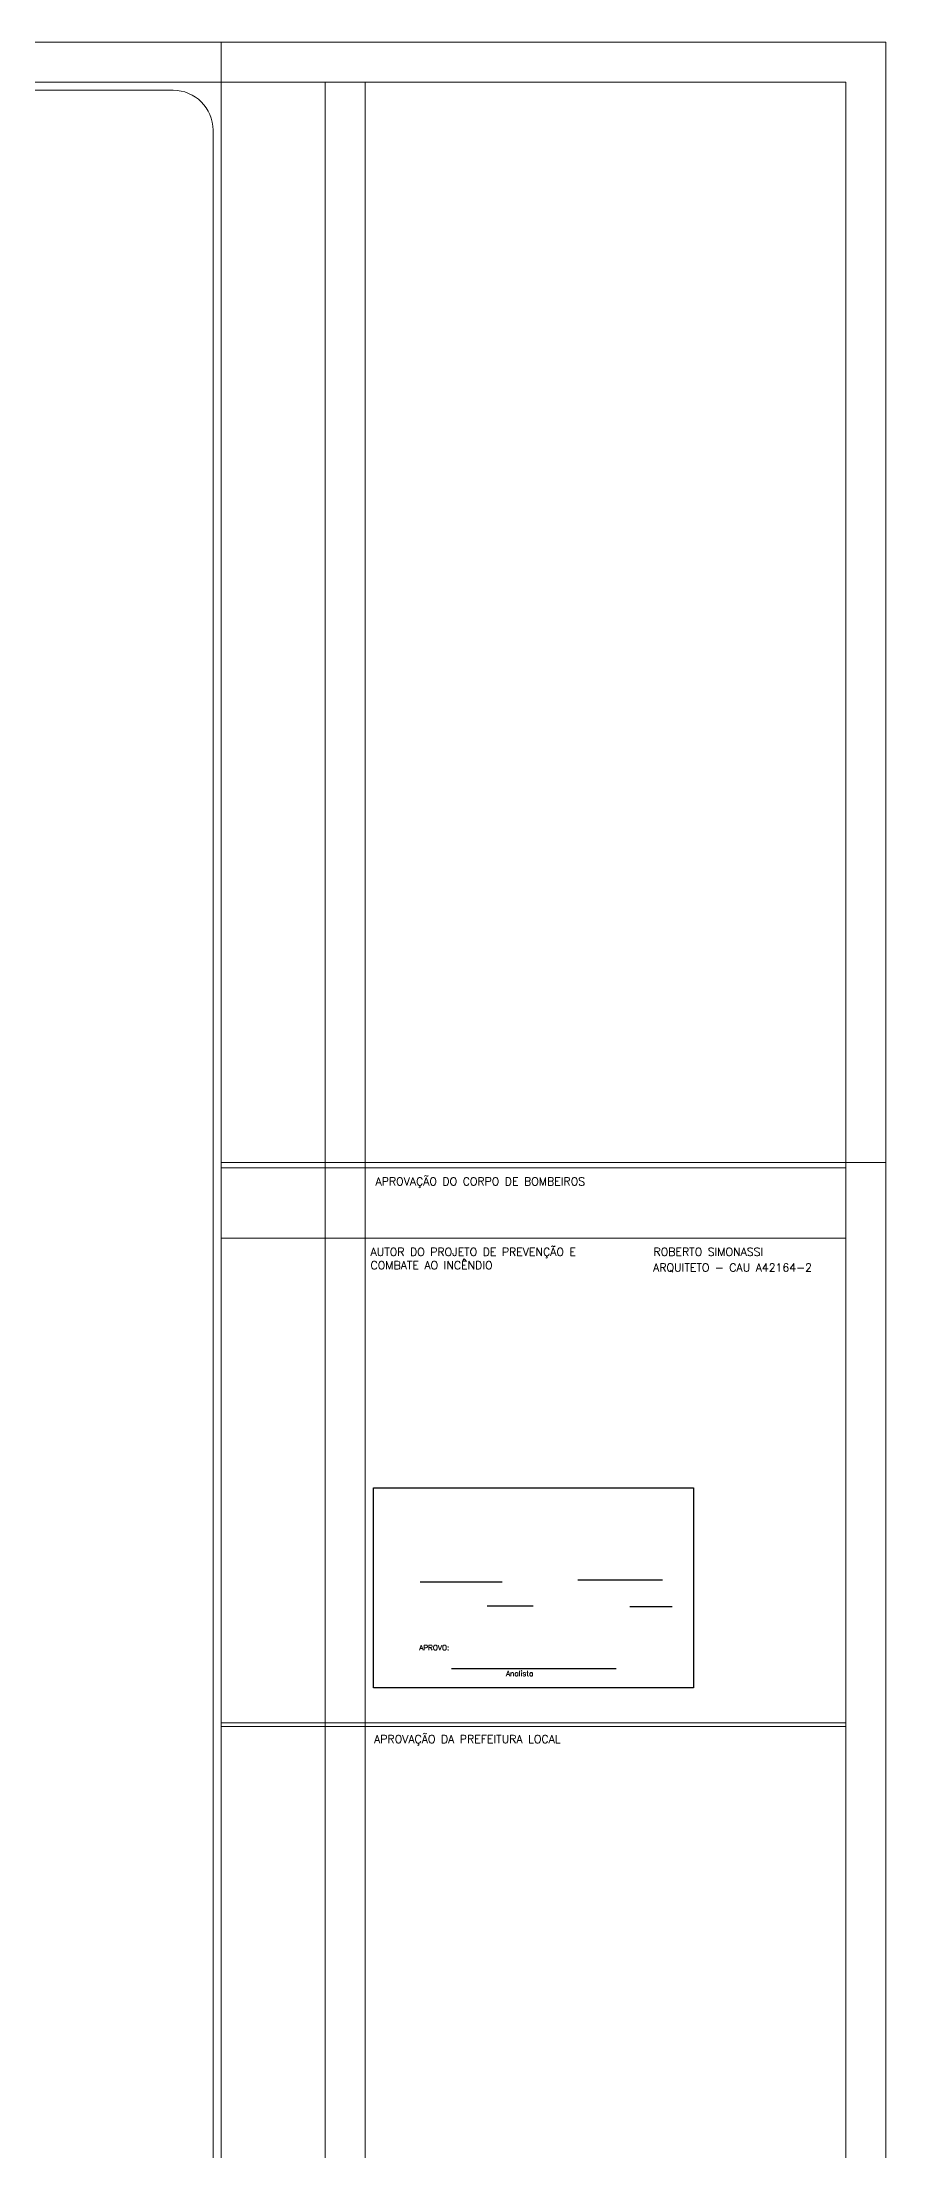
# Model space of a CAD drawing. Header units: millimetres. Extents: x 521 to 1055, y 261 to 520.
# Drawn here: x 761.1 to 782.2, y 292.6 to 345.3 of the extents above; entities that cross this region are included whole.
import ezdxf

# ---------------------------------------------------------------- set-up
doc = ezdxf.new("R2010")
doc.units = ezdxf.units.MM
doc.layers.add('0.1', color=8, linetype='Continuous', lineweight=13)
doc.layers.add('ppci', color=8, linetype='Continuous')
doc.styles.add('ROMANS', font='romans')
doc.styles.add('tEXTO', font='romans.shx', dxfattribs={"height": 1})

msp = doc.modelspace()

# ---------------------------------------------------------------- linework, layer by layer
at = {"layer": '0.1', "color": 8}
for p, q in [((765.5480460972876, 345.3209285937377), (765.5480460972876, 261.3209284126439)), ((768.1480461028937, 344.3209285915813), (768.1480461028937, 268.320928427735)), ((769.1480461050494, 344.3209285915813), (769.1480461050494, 268.320928427735)), ((765.5480460972876, 317.320928533373), (781.1680461309652, 317.320928533373)), ((781.1680461309652, 317.320928533373), (782.1680461331209, 317.320928533373)), ((781.1680461309652, 317.320928533373), (782.1680461331209, 317.320928533373)), ((765.5480460972876, 317.193310284777), (781.1680461309652, 317.193310284777)), ((765.5480460972802, 315.4309283248278), (781.1680461309567, 315.4309283248277)), ((765.5480460972876, 303.3209285031907), (781.1680461309652, 303.3209285031907)), ((765.5480460972876, 303.229501027135), (781.1680461309652, 303.2295010271359))]:
    msp.add_line(p, q, dxfattribs=at)
for points in [[(782.1680461331209, 345.3209285937377), (655.9636537293854, 345.3209285937377), (655.9636537293854, 261.3209284126439), (782.1680461331209, 261.3209284126439)], [(658.4636537347753, 262.3209284147995), (658.4636537347753, 344.3209285915813), (781.1680461309652, 344.3209285915813), (781.1680461309652, 262.3209284147995)]]:
    msp.add_lwpolyline(points, close=True, dxfattribs=at)
msp.add_lwpolyline([(765.3480460968563, 343.120928588995, 0.414213562373095), (764.3480460947003, 344.1209285911507), (659.6636537373626, 344.1209285911507, 0.414213562373095), (658.6636537352067, 343.120928588995), (658.6636537352067, 269.5209284303222, 0.4142135623730948), (659.6636537373626, 268.5209284281664), (764.3480460947003, 268.5209284281664, 0.414213562373095), (765.3480460968563, 269.5209284303222)], format="xyb", close=True, dxfattribs=at)
at = {"layer": 'ppci', "color": 10, "linetype": 'Continuous'}
for p, q in [((769.3580461141186, 309.1979667332074), (777.3580461141186, 309.1979667332074)), ((769.3580461141186, 304.1979667332074), (769.3580461141186, 309.1979667332074)), ((777.3580461141186, 309.1979667332074), (777.3580461141186, 304.1979667332074)), ((770.5258409171641, 306.8433537947297), (772.579189555924, 306.8433537947297)), ((774.4661025791705, 306.8940083854928), (776.5883617984504, 306.8940083854928)), ((772.2002471981103, 306.2498582236613), (773.3478406638277, 306.2498582236613)), ((775.7687773538195, 306.2262981778479), (776.822055936614, 306.2262981778479)), ((771.3060001727935, 304.6784435342068), (775.4247483406492, 304.6784435342068)), ((777.3580461141186, 304.1979667332074), (769.3580461141186, 304.1979667332074))]:
    msp.add_line(p, q, dxfattribs=at)

# ---------------------------------------------------------------- texts
at = {"layer": '0.1', "color": 8, "style": 'ROMANS'}
for s, height, p in [('APROVAÇÃO DO CORPO DE BOMBEIROS', 0.2000000004311892, (769.4111766473558, 316.7508077076619)), ('ROBERTO SIMONASSI', 0.2000000004311892, (776.3597842524994, 314.9928902377821)), ('ARQUITETO - CAU A42164-2', 0.2000000004311892, (776.350988410685, 314.5996533085434)), ('APROVAÇÃO DA PREFEITURA LOCAL', 0.2000000004311891, (769.374386626513, 302.8151548165918))]:
    msp.add_text(s, height=height, dxfattribs=at).set_placement(p)
at = {"layer": '0.1', "color": 8, "insert": (769.285837933778, 315.1908453620157), "char_height": 0.2000000004311892, "width": 5.652709547348818, "attachment_point": 1, "style": 'ROMANS'}
msp.add_mtext('AUTOR DO PROJETO DE PREVENÇÃO E COMBATE AO INCÊNDIO', dxfattribs=at)
at = {"layer": 'ppci', "color": 10, "linetype": 'Continuous', "char_height": 0.133082386965, "attachment_point": 1, "style": 'tEXTO'}
for s, insert in [('APROVO: ', (770.5016634029984, 305.2674622732266)), ('Analista', (772.6708788831901, 304.6213894324658))]:
    msp.add_mtext_dynamic_manual_height_columns(s, width=6.929027836184105, gutter_width=20, heights=[0], dxfattribs=dict(at, insert=insert))

doc.saveas('drawing.dxf')
